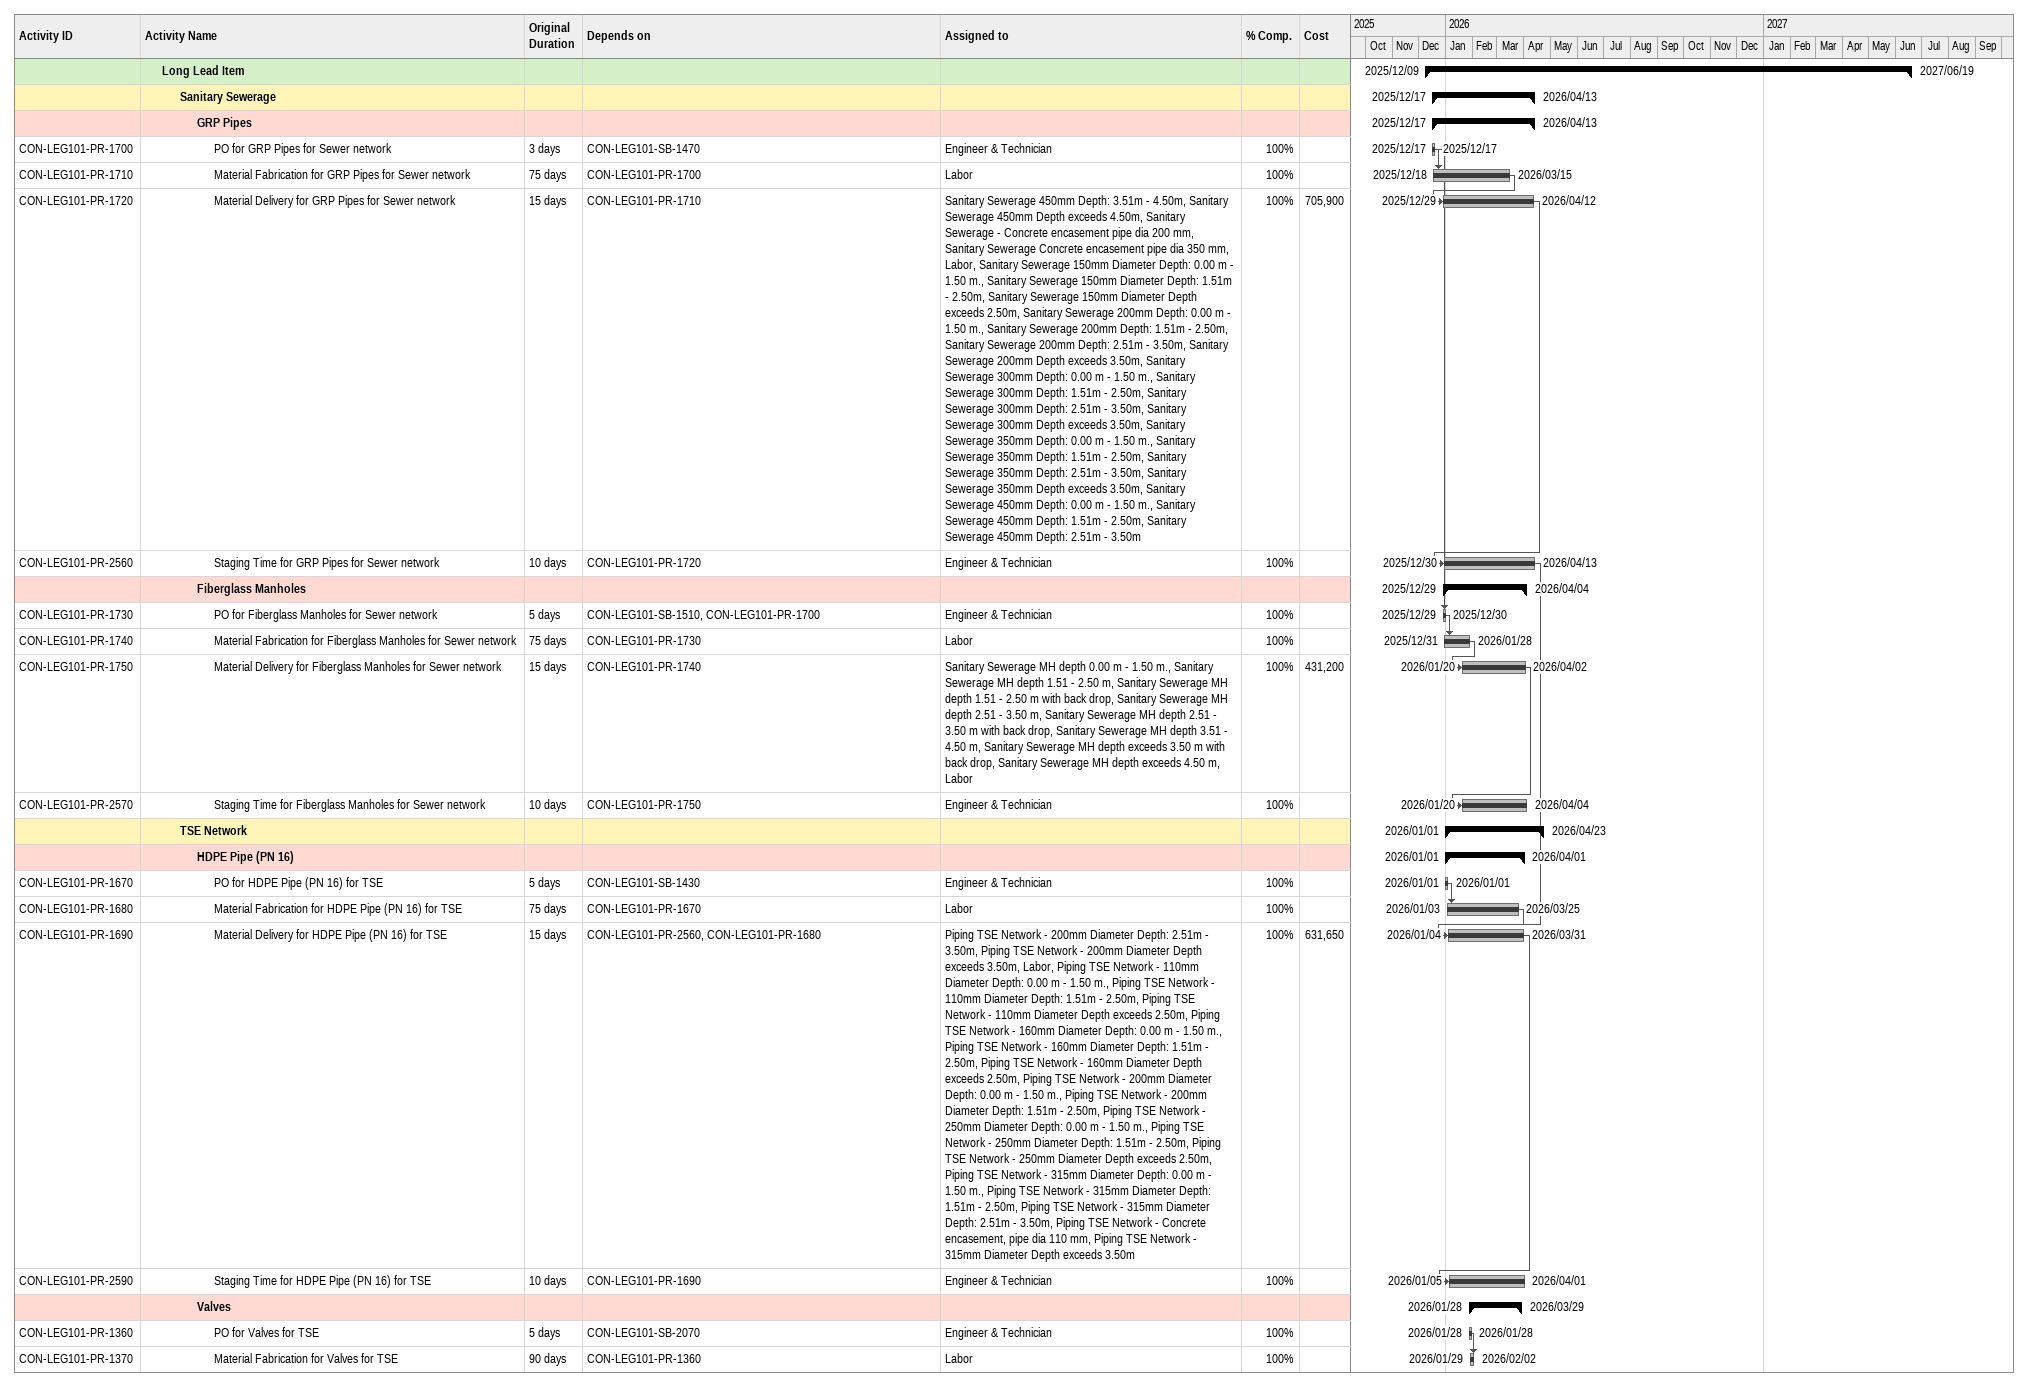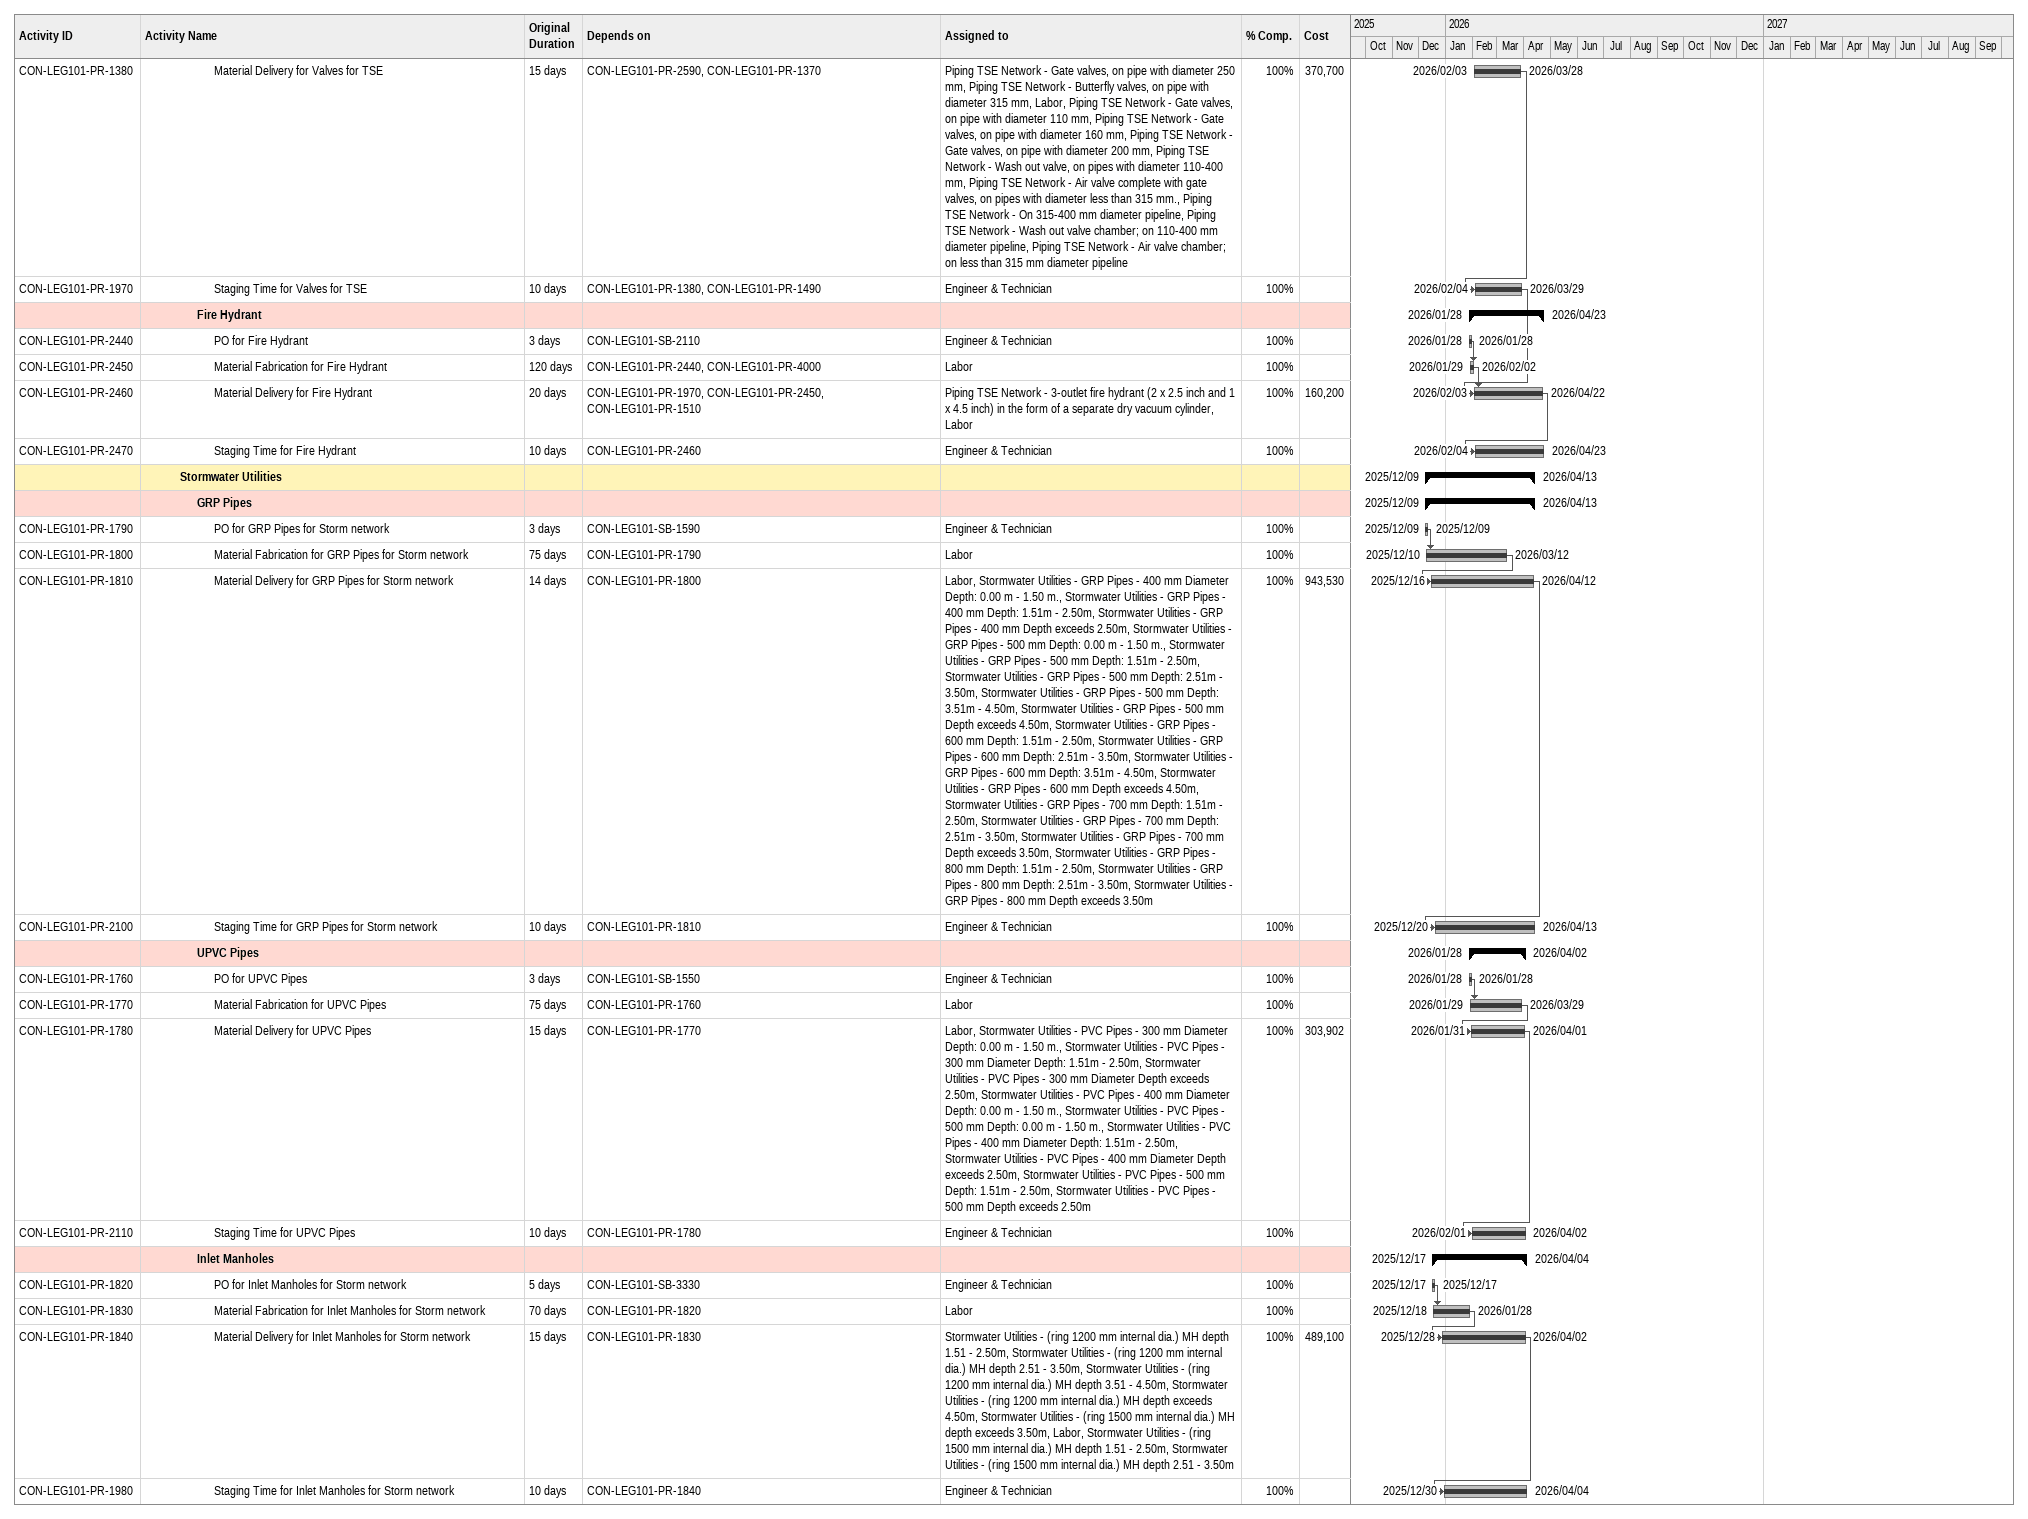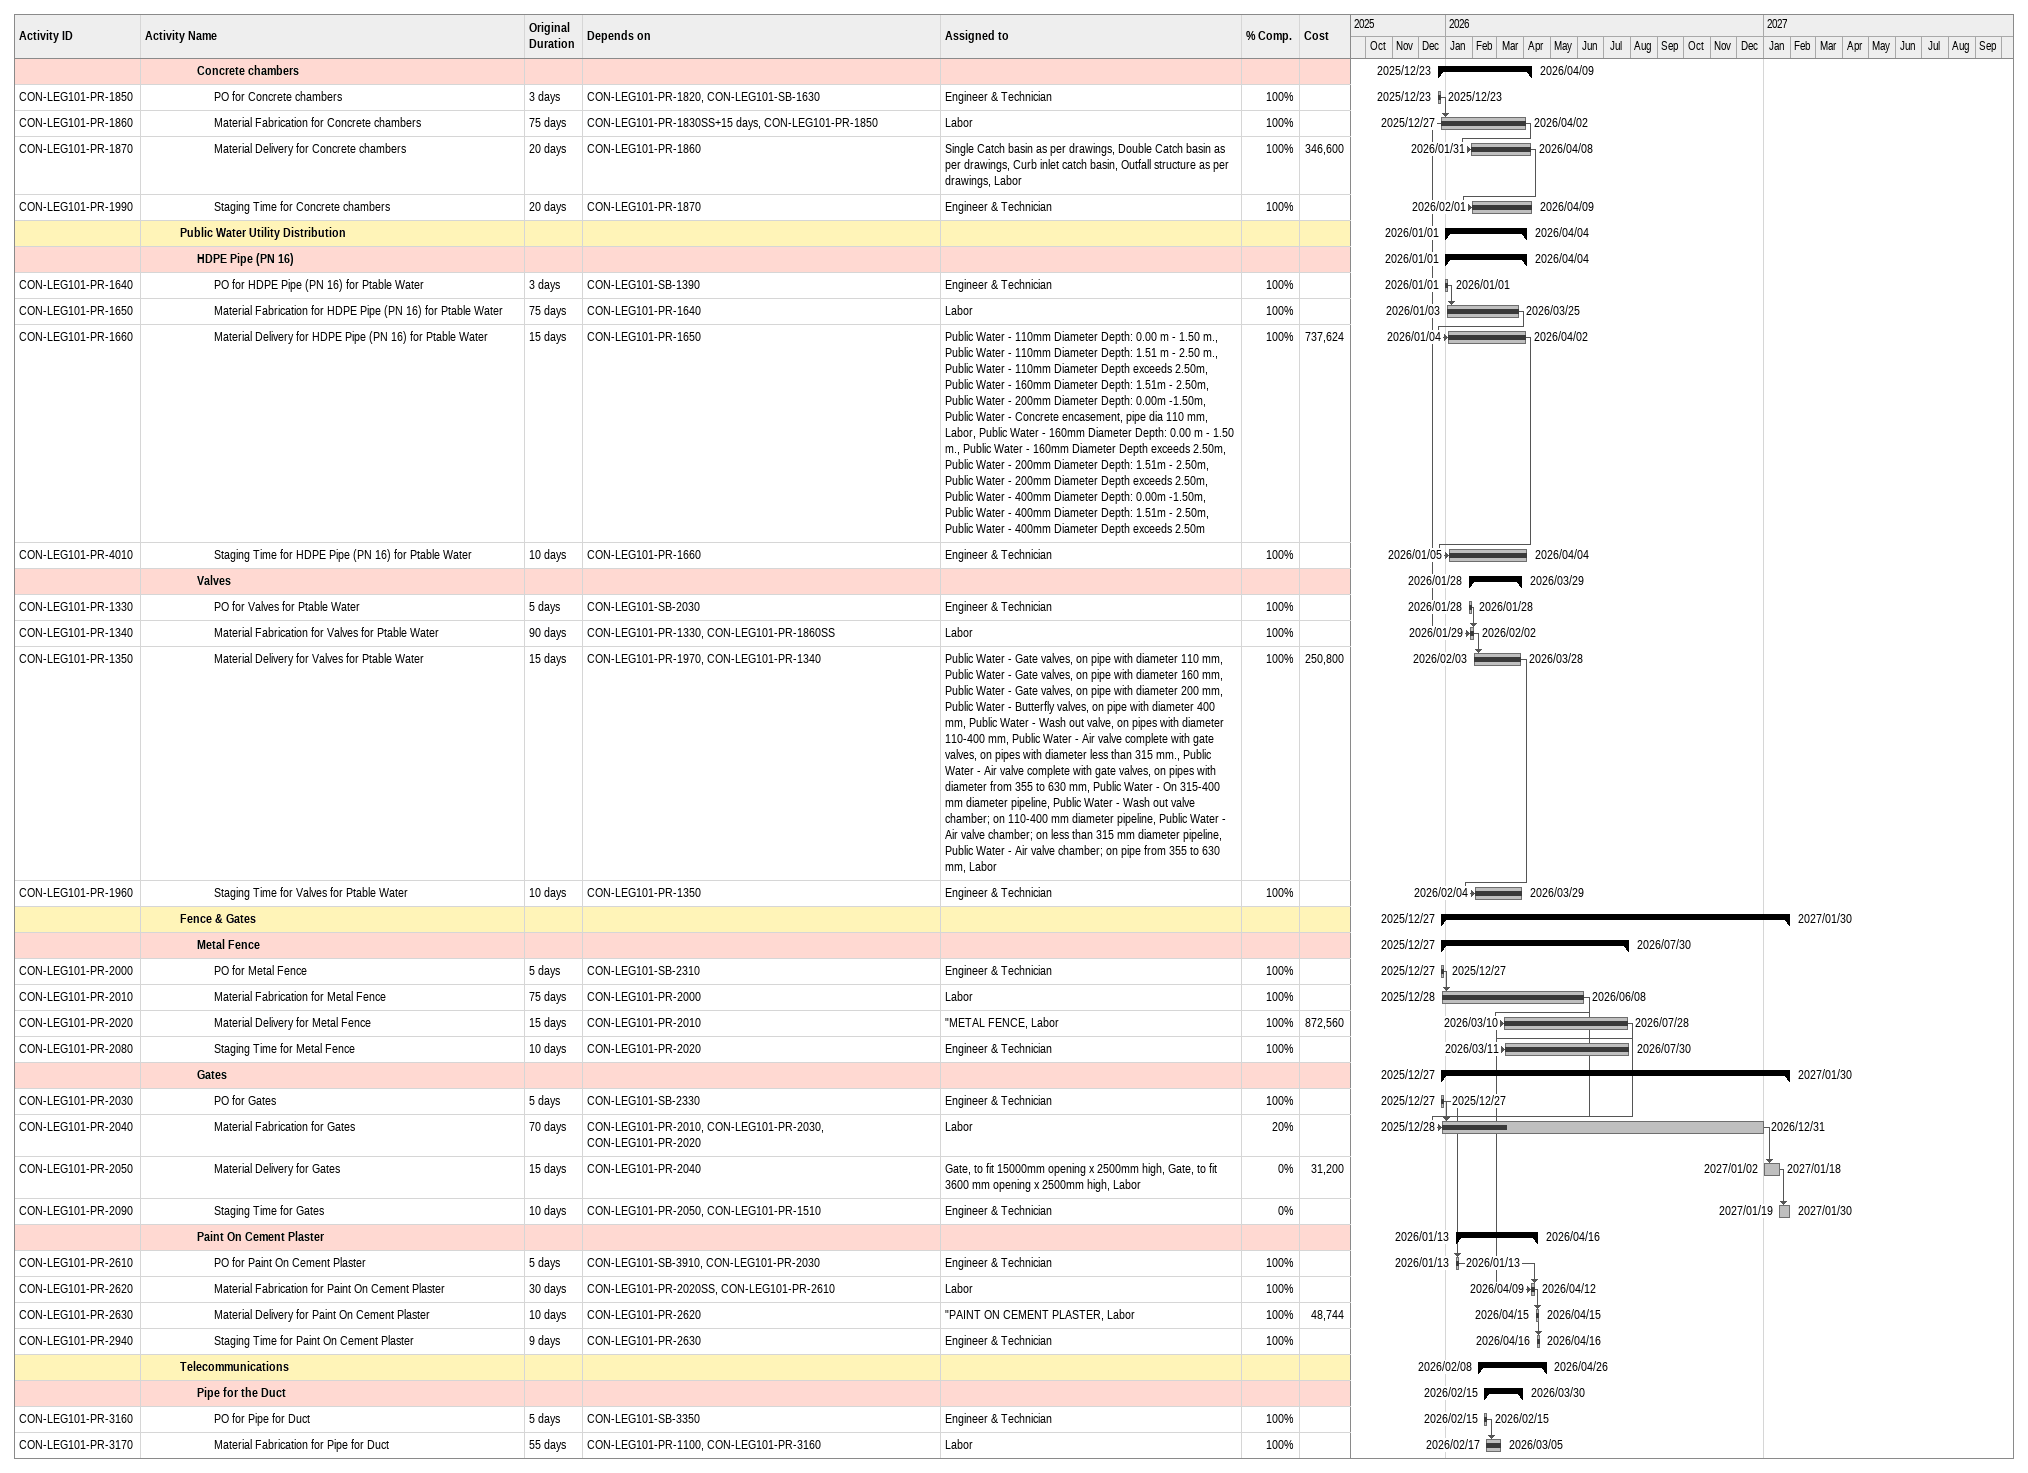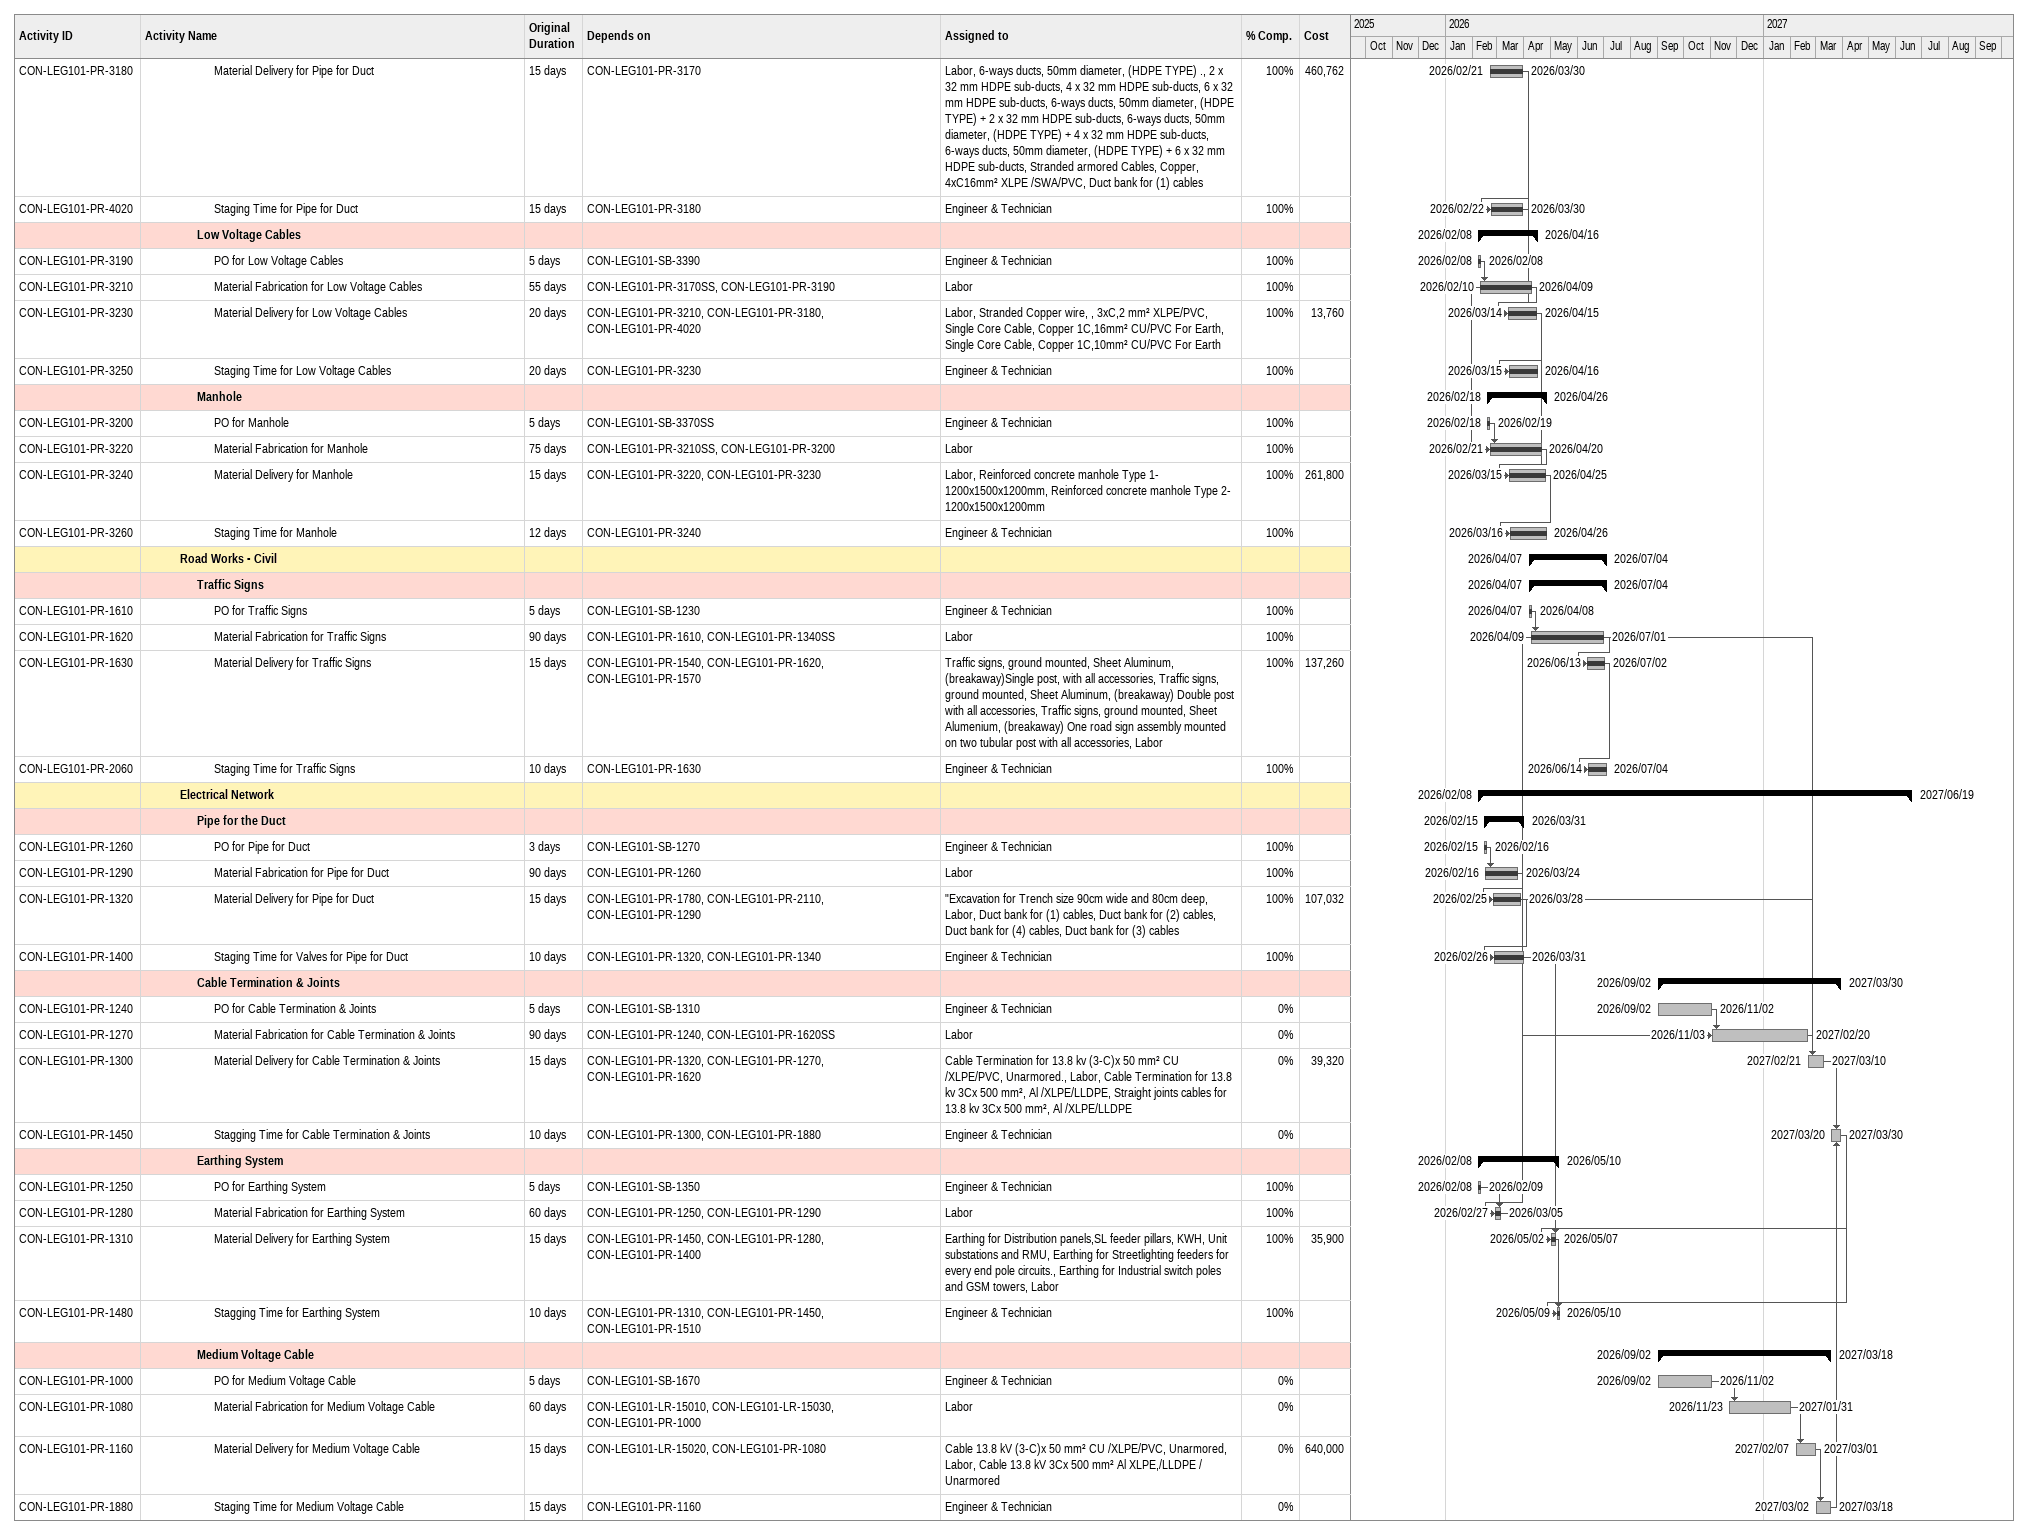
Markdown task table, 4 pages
| ID | Level | Task | Original duration | Start | Finish | Predecessors | Resources | % complete | Cost |
|---|---|---|---|---|---|---|---|---|---|
|  | 2 | **Long Lead Item** |  | 2025-12-09 | 2027-06-19 |  |  |  |  |
|  | 3 | **Sanitary Sewerage** |  | 2025-12-17 | 2026-04-13 |  |  |  |  |
|  | 4 | **GRP Pipes** |  | 2025-12-17 | 2026-04-13 |  |  |  |  |
| CON-LEG101-PR-1700 | 5 | PO for GRP Pipes for Sewer network | 3d | 2025-12-17 | 2025-12-17 | CON-LEG101-SB-1470 | Engineer & Technician | 100 |  |
| CON-LEG101-PR-1710 | 5 | Material Fabrication for GRP Pipes for Sewer network | 75d | 2025-12-18 | 2026-03-15 | CON-LEG101-PR-1700 | Labor | 100 |  |
| CON-LEG101-PR-1720 | 5 | Material Delivery for GRP Pipes for Sewer network | 15d | 2025-12-29 | 2026-04-12 | CON-LEG101-PR-1710 | Sanitary Sewerage 450mm Depth: 3.51m - 4.50m, Sanitary Sewerage 450mm Depth exceeds 4.50m, Sanitary Sewerage - Concrete encasement pipe dia 200 mm, Sanitary Sewerage Concrete encasement pipe dia 350 mm, Labor, Sanitary Sewerage 150mm Diameter Depth: 0.00 m - 1.50 m., Sanitary Sewerage 150mm Diameter Depth: 1.51m - 2.50m, Sanitary Sewerage 150mm Diameter Depth exceeds 2.50m, Sanitary Sewerage 200mm Depth: 0.00 m - 1.50 m., Sanitary Sewerage 200mm Depth: 1.51m - 2.50m, Sanitary Sewerage 200mm Depth: 2.51m - 3.50m, Sanitary Sewerage 200mm Depth exceeds 3.50m, Sanitary Sewerage 300mm Depth: 0.00 m - 1.50 m., Sanitary Sewerage 300mm Depth: 1.51m - 2.50m, Sanitary Sewerage 300mm Depth: 2.51m - 3.50m, Sanitary Sewerage 300mm Depth exceeds 3.50m, Sanitary Sewerage 350mm Depth: 0.00 m - 1.50 m., Sanitary Sewerage 350mm Depth: 1.51m - 2.50m, Sanitary Sewerage 350mm Depth: 2.51m - 3.50m, Sanitary Sewerage 350mm Depth exceeds 3.50m, Sanitary Sewerage 450mm Depth: 0.00 m - 1.50 m., Sanitary Sewerage 450mm Depth: 1.51m - 2.50m, Sanitary Sewerage 450mm Depth: 2.51m - 3.50m | 100 | 705900 |
| CON-LEG101-PR-2560 | 5 | Staging Time for GRP Pipes for Sewer network | 10d | 2025-12-30 | 2026-04-13 | CON-LEG101-PR-1720 | Engineer & Technician | 100 |  |
|  | 4 | **Fiberglass Manholes** |  | 2025-12-29 | 2026-04-04 |  |  |  |  |
| CON-LEG101-PR-1730 | 5 | PO for Fiberglass Manholes for Sewer network | 5d | 2025-12-29 | 2025-12-30 | CON-LEG101-SB-1510, CON-LEG101-PR-1700 | Engineer & Technician | 100 |  |
| CON-LEG101-PR-1740 | 5 | Material Fabrication for Fiberglass Manholes for Sewer network | 75d | 2025-12-31 | 2026-01-28 | CON-LEG101-PR-1730 | Labor | 100 |  |
| CON-LEG101-PR-1750 | 5 | Material Delivery for Fiberglass Manholes for Sewer network | 15d | 2026-01-20 | 2026-04-02 | CON-LEG101-PR-1740 | Sanitary Sewerage MH depth 0.00 m - 1.50 m., Sanitary Sewerage MH depth 1.51 - 2.50 m, Sanitary Sewerage MH depth 1.51 - 2.50 m with back drop, Sanitary Sewerage MH depth 2.51 - 3.50 m, Sanitary Sewerage MH depth 2.51 - 3.50 m with back drop, Sanitary Sewerage MH depth 3.51 - 4.50 m, Sanitary Sewerage MH depth exceeds 3.50 m with back drop, Sanitary Sewerage MH depth exceeds 4.50 m, Labor | 100 | 431200 |
| CON-LEG101-PR-2570 | 5 | Staging Time for Fiberglass Manholes for Sewer network | 10d | 2026-01-20 | 2026-04-04 | CON-LEG101-PR-1750 | Engineer & Technician | 100 |  |
|  | 3 | **TSE Network** |  | 2026-01-01 | 2026-04-23 |  |  |  |  |
|  | 4 | **HDPE Pipe (PN 16)** |  | 2026-01-01 | 2026-04-01 |  |  |  |  |
| CON-LEG101-PR-1670 | 5 | PO for HDPE Pipe (PN 16) for TSE | 5d | 2026-01-01 | 2026-01-01 | CON-LEG101-SB-1430 | Engineer & Technician | 100 |  |
| CON-LEG101-PR-1680 | 5 | Material Fabrication for HDPE Pipe (PN 16) for TSE | 75d | 2026-01-03 | 2026-03-25 | CON-LEG101-PR-1670 | Labor | 100 |  |
| CON-LEG101-PR-1690 | 5 | Material Delivery for HDPE Pipe (PN 16) for TSE | 15d | 2026-01-04 | 2026-03-31 | CON-LEG101-PR-2560, CON-LEG101-PR-1680 | Piping TSE Network - 200mm Diameter Depth: 2.51m - 3.50m, Piping TSE Network - 200mm Diameter Depth exceeds 3.50m, Labor, Piping TSE Network - 110mm Diameter Depth: 0.00 m - 1.50 m., Piping TSE Network - 110mm Diameter Depth: 1.51m - 2.50m, Piping TSE Network - 110mm Diameter Depth exceeds 2.50m, Piping TSE Network - 160mm Diameter Depth: 0.00 m - 1.50 m., Piping TSE Network - 160mm Diameter Depth: 1.51m - 2.50m, Piping TSE Network - 160mm Diameter Depth exceeds 2.50m, Piping TSE Network - 200mm Diameter Depth: 0.00 m - 1.50 m., Piping TSE Network - 200mm Diameter Depth: 1.51m - 2.50m, Piping TSE Network - 250mm Diameter Depth: 0.00 m - 1.50 m., Piping TSE Network - 250mm Diameter Depth: 1.51m - 2.50m, Piping TSE Network - 250mm Diameter Depth exceeds 2.50m, Piping TSE Network - 315mm Diameter Depth: 0.00 m - 1.50 m., Piping TSE Network - 315mm Diameter Depth: 1.51m - 2.50m, Piping TSE Network - 315mm Diameter Depth: 2.51m - 3.50m, Piping TSE Network - Concrete encasement, pipe dia 110 mm, Piping TSE Network - 315mm Diameter Depth exceeds 3.50m | 100 | 631650 |
| CON-LEG101-PR-2590 | 5 | Staging Time for HDPE Pipe (PN 16) for TSE | 10d | 2026-01-05 | 2026-04-01 | CON-LEG101-PR-1690 | Engineer & Technician | 100 |  |
|  | 4 | **Valves** |  | 2026-01-28 | 2026-03-29 |  |  |  |  |
| CON-LEG101-PR-1360 | 5 | PO for Valves for TSE | 5d | 2026-01-28 | 2026-01-28 | CON-LEG101-SB-2070 | Engineer & Technician | 100 |  |
| CON-LEG101-PR-1370 | 5 | Material Fabrication for Valves for TSE | 90d | 2026-01-29 | 2026-02-02 | CON-LEG101-PR-1360 | Labor | 100 |  |
| CON-LEG101-PR-1380 | 5 | Material Delivery for Valves for TSE | 15d | 2026-02-03 | 2026-03-28 | CON-LEG101-PR-2590, CON-LEG101-PR-1370 | Piping TSE Network - Gate valves, on pipe with diameter 250 mm, Piping TSE Network - Butterfly valves, on pipe with diameter 315 mm, Labor, Piping TSE Network - Gate valves, on pipe with diameter 110 mm, Piping TSE Network - Gate valves, on pipe with diameter 160 mm, Piping TSE Network - Gate valves, on pipe with diameter 200 mm, Piping TSE Network - Wash out valve, on pipes with diameter 110-400 mm, Piping TSE Network - Air valve complete with gate valves, on pipes with diameter less than 315 mm., Piping TSE Network - On 315-400 mm diameter pipeline, Piping TSE Network - Wash out valve chamber; on 110-400 mm diameter pipeline, Piping TSE Network - Air valve chamber; on less than 315 mm diameter pipeline | 100 | 370700 |
| CON-LEG101-PR-1970 | 5 | Staging Time for Valves for TSE | 10d | 2026-02-04 | 2026-03-29 | CON-LEG101-PR-1380, CON-LEG101-PR-1490 | Engineer & Technician | 100 |  |
|  | 4 | **Fire Hydrant** |  | 2026-01-28 | 2026-04-23 |  |  |  |  |
| CON-LEG101-PR-2440 | 5 | PO for Fire Hydrant | 3d | 2026-01-28 | 2026-01-28 | CON-LEG101-SB-2110 | Engineer & Technician | 100 |  |
| CON-LEG101-PR-2450 | 5 | Material Fabrication for Fire Hydrant | 120d | 2026-01-29 | 2026-02-02 | CON-LEG101-PR-2440, CON-LEG101-PR-4000 | Labor | 100 |  |
| CON-LEG101-PR-2460 | 5 | Material Delivery for Fire Hydrant | 20d | 2026-02-03 | 2026-04-22 | CON-LEG101-PR-1970, CON-LEG101-PR-2450, CON-LEG101-PR-1510 | Piping TSE Network - 3-outlet fire hydrant (2 x 2.5 inch and 1 x 4.5 inch) in the form of a separate dry vacuum cylinder, Labor | 100 | 160200 |
| CON-LEG101-PR-2470 | 5 | Staging Time for Fire Hydrant | 10d | 2026-02-04 | 2026-04-23 | CON-LEG101-PR-2460 | Engineer & Technician | 100 |  |
|  | 3 | **Stormwater Utilities** |  | 2025-12-09 | 2026-04-13 |  |  |  |  |
|  | 4 | **GRP Pipes** |  | 2025-12-09 | 2026-04-13 |  |  |  |  |
| CON-LEG101-PR-1790 | 5 | PO for GRP Pipes for Storm network | 3d | 2025-12-09 | 2025-12-09 | CON-LEG101-SB-1590 | Engineer & Technician | 100 |  |
| CON-LEG101-PR-1800 | 5 | Material Fabrication for GRP Pipes for Storm network | 75d | 2025-12-10 | 2026-03-12 | CON-LEG101-PR-1790 | Labor | 100 |  |
| CON-LEG101-PR-1810 | 5 | Material Delivery for GRP Pipes for Storm network | 14d | 2025-12-16 | 2026-04-12 | CON-LEG101-PR-1800 | Labor, Stormwater Utilities - GRP Pipes - 400 mm Diameter Depth: 0.00 m - 1.50 m., Stormwater Utilities - GRP Pipes - 400 mm Depth: 1.51m - 2.50m, Stormwater Utilities - GRP Pipes - 400 mm Depth exceeds 2.50m, Stormwater Utilities - GRP Pipes - 500 mm Depth: 0.00 m - 1.50 m., Stormwater Utilities - GRP Pipes - 500 mm Depth: 1.51m - 2.50m, Stormwater Utilities - GRP Pipes - 500 mm Depth: 2.51m - 3.50m, Stormwater Utilities - GRP Pipes - 500 mm Depth: 3.51m - 4.50m, Stormwater Utilities - GRP Pipes - 500 mm Depth exceeds 4.50m, Stormwater Utilities - GRP Pipes - 600 mm Depth: 1.51m - 2.50m, Stormwater Utilities - GRP Pipes - 600 mm Depth: 2.51m - 3.50m, Stormwater Utilities - GRP Pipes - 600 mm Depth: 3.51m - 4.50m, Stormwater Utilities - GRP Pipes - 600 mm Depth exceeds 4.50m, Stormwater Utilities - GRP Pipes - 700 mm Depth: 1.51m - 2.50m, Stormwater Utilities - GRP Pipes - 700 mm Depth: 2.51m - 3.50m, Stormwater Utilities - GRP Pipes - 700 mm Depth exceeds 3.50m, Stormwater Utilities - GRP Pipes - 800 mm Depth: 1.51m - 2.50m, Stormwater Utilities - GRP Pipes - 800 mm Depth: 2.51m - 3.50m, Stormwater Utilities - GRP Pipes - 800 mm Depth exceeds 3.50m | 100 | 943530 |
| CON-LEG101-PR-2100 | 5 | Staging Time for GRP Pipes for Storm network | 10d | 2025-12-20 | 2026-04-13 | CON-LEG101-PR-1810 | Engineer & Technician | 100 |  |
|  | 4 | **UPVC Pipes** |  | 2026-01-28 | 2026-04-02 |  |  |  |  |
| CON-LEG101-PR-1760 | 5 | PO for UPVC Pipes | 3d | 2026-01-28 | 2026-01-28 | CON-LEG101-SB-1550 | Engineer & Technician | 100 |  |
| CON-LEG101-PR-1770 | 5 | Material Fabrication for UPVC Pipes | 75d | 2026-01-29 | 2026-03-29 | CON-LEG101-PR-1760 | Labor | 100 |  |
| CON-LEG101-PR-1780 | 5 | Material Delivery for UPVC Pipes | 15d | 2026-01-31 | 2026-04-01 | CON-LEG101-PR-1770 | Labor, Stormwater Utilities - PVC Pipes - 300 mm Diameter Depth: 0.00 m - 1.50 m., Stormwater Utilities - PVC Pipes - 300 mm Diameter Depth: 1.51m - 2.50m, Stormwater Utilities - PVC Pipes - 300 mm Diameter Depth exceeds 2.50m, Stormwater Utilities - PVC Pipes - 400 mm Diameter Depth: 0.00 m - 1.50 m., Stormwater Utilities - PVC Pipes - 500 mm Depth: 0.00 m - 1.50 m., Stormwater Utilities - PVC Pipes - 400 mm Diameter Depth: 1.51m - 2.50m, Stormwater Utilities - PVC Pipes - 400 mm Diameter Depth exceeds 2.50m, Stormwater Utilities - PVC Pipes - 500 mm Depth: 1.51m - 2.50m, Stormwater Utilities - PVC Pipes - 500 mm Depth exceeds 2.50m | 100 | 303902 |
| CON-LEG101-PR-2110 | 5 | Staging Time for UPVC Pipes | 10d | 2026-02-01 | 2026-04-02 | CON-LEG101-PR-1780 | Engineer & Technician | 100 |  |
|  | 4 | **Inlet Manholes** |  | 2025-12-17 | 2026-04-04 |  |  |  |  |
| CON-LEG101-PR-1820 | 5 | PO for Inlet Manholes for Storm network | 5d | 2025-12-17 | 2025-12-17 | CON-LEG101-SB-3330 | Engineer & Technician | 100 |  |
| CON-LEG101-PR-1830 | 5 | Material Fabrication for Inlet Manholes for Storm network | 70d | 2025-12-18 | 2026-01-28 | CON-LEG101-PR-1820 | Labor | 100 |  |
| CON-LEG101-PR-1840 | 5 | Material Delivery for Inlet Manholes for Storm network | 15d | 2025-12-28 | 2026-04-02 | CON-LEG101-PR-1830 | Stormwater Utilities - (ring 1200 mm internal dia.) MH depth 1.51 - 2.50m, Stormwater Utilities - (ring 1200 mm internal dia.) MH depth 2.51 - 3.50m, Stormwater Utilities - (ring 1200 mm internal dia.) MH depth 3.51 - 4.50m, Stormwater Utilities - (ring 1200 mm internal dia.) MH depth exceeds 4.50m, Stormwater Utilities - (ring 1500 mm internal dia.) MH depth exceeds 3.50m, Labor, Stormwater Utilities - (ring 1500 mm internal dia.) MH depth 1.51 - 2.50m, Stormwater Utilities - (ring 1500 mm internal dia.) MH depth 2.51 - 3.50m | 100 | 489100 |
| CON-LEG101-PR-1980 | 5 | Staging Time for Inlet Manholes for Storm network | 10d | 2025-12-30 | 2026-04-04 | CON-LEG101-PR-1840 | Engineer & Technician | 100 |  |
|  | 4 | **Concrete chambers** |  | 2025-12-23 | 2026-04-09 |  |  |  |  |
| CON-LEG101-PR-1850 | 5 | PO for Concrete chambers | 3d | 2025-12-23 | 2025-12-23 | CON-LEG101-PR-1820, CON-LEG101-SB-1630 | Engineer & Technician | 100 |  |
| CON-LEG101-PR-1860 | 5 | Material Fabrication for Concrete chambers | 75d | 2025-12-27 | 2026-04-02 | CON-LEG101-PR-1830SS+15d, CON-LEG101-PR-1850 | Labor | 100 |  |
| CON-LEG101-PR-1870 | 5 | Material Delivery for Concrete chambers | 20d | 2026-01-31 | 2026-04-08 | CON-LEG101-PR-1860 | Single Catch basin as per drawings, Double Catch basin as per drawings, Curb inlet catch basin, Outfall structure as per drawings, Labor | 100 | 346600 |
| CON-LEG101-PR-1990 | 5 | Staging Time for Concrete chambers | 20d | 2026-02-01 | 2026-04-09 | CON-LEG101-PR-1870 | Engineer & Technician | 100 |  |
|  | 3 | **Public Water Utility Distribution** |  | 2026-01-01 | 2026-04-04 |  |  |  |  |
|  | 4 | **HDPE Pipe (PN 16)** |  | 2026-01-01 | 2026-04-04 |  |  |  |  |
| CON-LEG101-PR-1640 | 5 | PO for HDPE Pipe (PN 16) for Ptable Water | 3d | 2026-01-01 | 2026-01-01 | CON-LEG101-SB-1390 | Engineer & Technician | 100 |  |
| CON-LEG101-PR-1650 | 5 | Material Fabrication for HDPE Pipe (PN 16) for Ptable Water | 75d | 2026-01-03 | 2026-03-25 | CON-LEG101-PR-1640 | Labor | 100 |  |
| CON-LEG101-PR-1660 | 5 | Material Delivery for HDPE Pipe (PN 16) for Ptable Water | 15d | 2026-01-04 | 2026-04-02 | CON-LEG101-PR-1650 | Public Water - 110mm Diameter Depth: 0.00 m - 1.50 m., Public Water - 110mm Diameter Depth: 1.51 m - 2.50 m., Public Water - 110mm Diameter Depth exceeds 2.50m, Public Water - 160mm Diameter Depth: 1.51m - 2.50m, Public Water - 200mm Diameter Depth: 0.00m -1.50m, Public Water - Concrete encasement, pipe dia 110 mm, Labor, Public Water - 160mm Diameter Depth: 0.00 m - 1.50 m., Public Water - 160mm Diameter Depth exceeds 2.50m, Public Water - 200mm Diameter Depth: 1.51m - 2.50m, Public Water - 200mm Diameter Depth exceeds 2.50m, Public Water - 400mm Diameter Depth: 0.00m -1.50m, Public Water - 400mm Diameter Depth: 1.51m - 2.50m, Public Water - 400mm Diameter Depth exceeds 2.50m | 100 | 737624 |
| CON-LEG101-PR-4010 | 5 | Staging Time for HDPE Pipe (PN 16) for Ptable Water | 10d | 2026-01-05 | 2026-04-04 | CON-LEG101-PR-1660 | Engineer & Technician | 100 |  |
|  | 4 | **Valves** |  | 2026-01-28 | 2026-03-29 |  |  |  |  |
| CON-LEG101-PR-1330 | 5 | PO for Valves for Ptable Water | 5d | 2026-01-28 | 2026-01-28 | CON-LEG101-SB-2030 | Engineer & Technician | 100 |  |
| CON-LEG101-PR-1340 | 5 | Material Fabrication for Valves for Ptable Water | 90d | 2026-01-29 | 2026-02-02 | CON-LEG101-PR-1330, CON-LEG101-PR-1860SS | Labor | 100 |  |
| CON-LEG101-PR-1350 | 5 | Material Delivery for Valves for Ptable Water | 15d | 2026-02-03 | 2026-03-28 | CON-LEG101-PR-1970, CON-LEG101-PR-1340 | Public Water - Gate valves, on pipe with diameter 110 mm, Public Water - Gate valves, on pipe with diameter 160 mm, Public Water - Gate valves, on pipe with diameter 200 mm, Public Water - Butterfly valves, on pipe with diameter 400 mm, Public Water - Wash out valve, on pipes with diameter 110-400 mm, Public Water - Air valve complete with gate valves, on pipes with diameter less than 315 mm., Public Water - Air valve complete with gate valves, on pipes with diameter from 355 to 630 mm, Public Water - On 315-400 mm diameter pipeline, Public Water - Wash out valve chamber; on 110-400 mm diameter pipeline, Public Water - Air valve chamber; on less than 315 mm diameter pipeline, Public Water - Air valve chamber; on pipe from 355 to 630 mm, Labor | 100 | 250800 |
| CON-LEG101-PR-1960 | 5 | Staging Time for Valves for Ptable Water | 10d | 2026-02-04 | 2026-03-29 | CON-LEG101-PR-1350 | Engineer & Technician | 100 |  |
|  | 3 | **Fence & Gates** |  | 2025-12-27 | 2027-01-30 |  |  |  |  |
|  | 4 | **Metal Fence** |  | 2025-12-27 | 2026-07-30 |  |  |  |  |
| CON-LEG101-PR-2000 | 5 | PO for Metal Fence | 5d | 2025-12-27 | 2025-12-27 | CON-LEG101-SB-2310 | Engineer & Technician | 100 |  |
| CON-LEG101-PR-2010 | 5 | Material Fabrication for Metal Fence | 75d | 2025-12-28 | 2026-06-08 | CON-LEG101-PR-2000 | Labor | 100 |  |
| CON-LEG101-PR-2020 | 5 | Material Delivery for Metal Fence | 15d | 2026-03-10 | 2026-07-28 | CON-LEG101-PR-2010 | "METAL FENCE, Labor | 100 | 872560 |
| CON-LEG101-PR-2080 | 5 | Staging Time for Metal Fence | 10d | 2026-03-11 | 2026-07-30 | CON-LEG101-PR-2020 | Engineer & Technician | 100 |  |
|  | 4 | **Gates** |  | 2025-12-27 | 2027-01-30 |  |  |  |  |
| CON-LEG101-PR-2030 | 5 | PO for Gates | 5d | 2025-12-27 | 2025-12-27 | CON-LEG101-SB-2330 | Engineer & Technician | 100 |  |
| CON-LEG101-PR-2040 | 5 | Material Fabrication for Gates | 70d | 2025-12-28 | 2026-12-31 | CON-LEG101-PR-2010, CON-LEG101-PR-2030, CON-LEG101-PR-2020 | Labor | 20 |  |
| CON-LEG101-PR-2050 | 5 | Material Delivery for Gates | 15d | 2027-01-02 | 2027-01-18 | CON-LEG101-PR-2040 | Gate, to fit 15000mm opening x 2500mm high, Gate, to fit 3600 mm opening x 2500mm high, Labor | 0 | 31200 |
| CON-LEG101-PR-2090 | 5 | Staging Time for Gates | 10d | 2027-01-19 | 2027-01-30 | CON-LEG101-PR-2050, CON-LEG101-PR-1510 | Engineer & Technician | 0 |  |
|  | 4 | **Paint On Cement Plaster** |  | 2026-01-13 | 2026-04-16 |  |  |  |  |
| CON-LEG101-PR-2610 | 5 | PO for Paint On Cement Plaster | 5d | 2026-01-13 | 2026-01-13 | CON-LEG101-SB-3910, CON-LEG101-PR-2030 | Engineer & Technician | 100 |  |
| CON-LEG101-PR-2620 | 5 | Material Fabrication for Paint On Cement Plaster | 30d | 2026-04-09 | 2026-04-12 | CON-LEG101-PR-2020SS, CON-LEG101-PR-2610 | Labor | 100 |  |
| CON-LEG101-PR-2630 | 5 | Material Delivery for Paint On Cement Plaster | 10d | 2026-04-15 | 2026-04-15 | CON-LEG101-PR-2620 | "PAINT ON CEMENT PLASTER, Labor | 100 | 48744 |
| CON-LEG101-PR-2940 | 5 | Staging Time for Paint On Cement Plaster | 9d | 2026-04-16 | 2026-04-16 | CON-LEG101-PR-2630 | Engineer & Technician | 100 |  |
|  | 3 | **Telecommunications** |  | 2026-02-08 | 2026-04-26 |  |  |  |  |
|  | 4 | **Pipe for the Duct** |  | 2026-02-15 | 2026-03-30 |  |  |  |  |
| CON-LEG101-PR-3160 | 5 | PO for Pipe for Duct | 5d | 2026-02-15 | 2026-02-15 | CON-LEG101-SB-3350 | Engineer & Technician | 100 |  |
| CON-LEG101-PR-3170 | 5 | Material Fabrication for Pipe for Duct | 55d | 2026-02-17 | 2026-03-05 | CON-LEG101-PR-1100, CON-LEG101-PR-3160 | Labor | 100 |  |
| CON-LEG101-PR-3180 | 5 | Material Delivery for Pipe for Duct | 15d | 2026-02-21 | 2026-03-30 | CON-LEG101-PR-3170 | Labor, 6-ways ducts, 50mm diameter, (HDPE TYPE) ., 2 x 32 mm HDPE sub-ducts, 4 x 32 mm HDPE sub-ducts, 6 x 32 mm HDPE sub-ducts, 6-ways ducts, 50mm diameter, (HDPE TYPE) + 2 x 32 mm HDPE sub-ducts, 6-ways ducts, 50mm diameter, (HDPE TYPE) + 4 x 32 mm HDPE sub-ducts, 6-ways ducts, 50mm diameter, (HDPE TYPE) + 6 x 32 mm HDPE sub-ducts, Stranded armored Cables, Copper, 4xC16mm² XLPE /SWA/PVC, Duct bank for (1) cables | 100 | 460762 |
| CON-LEG101-PR-4020 | 5 | Staging Time for Pipe for Duct | 15d | 2026-02-22 | 2026-03-30 | CON-LEG101-PR-3180 | Engineer & Technician | 100 |  |
|  | 4 | **Low Voltage Cables** |  | 2026-02-08 | 2026-04-16 |  |  |  |  |
| CON-LEG101-PR-3190 | 5 | PO for Low Voltage Cables | 5d | 2026-02-08 | 2026-02-08 | CON-LEG101-SB-3390 | Engineer & Technician | 100 |  |
| CON-LEG101-PR-3210 | 5 | Material Fabrication for Low Voltage Cables | 55d | 2026-02-10 | 2026-04-09 | CON-LEG101-PR-3170SS, CON-LEG101-PR-3190 | Labor | 100 |  |
| CON-LEG101-PR-3230 | 5 | Material Delivery for Low Voltage Cables | 20d | 2026-03-14 | 2026-04-15 | CON-LEG101-PR-3210, CON-LEG101-PR-3180, CON-LEG101-PR-4020 | Labor, Stranded Copper wire, , 3xC,2 mm² XLPE/PVC, Single Core Cable, Copper 1C,16mm² CU/PVC For Earth, Single Core Cable, Copper 1C,10mm² CU/PVC For Earth | 100 | 13760 |
| CON-LEG101-PR-3250 | 5 | Staging Time for Low Voltage Cables | 20d | 2026-03-15 | 2026-04-16 | CON-LEG101-PR-3230 | Engineer & Technician | 100 |  |
|  | 4 | **Manhole** |  | 2026-02-18 | 2026-04-26 |  |  |  |  |
| CON-LEG101-PR-3200 | 5 | PO for Manhole | 5d | 2026-02-18 | 2026-02-19 | CON-LEG101-SB-3370SS | Engineer & Technician | 100 |  |
| CON-LEG101-PR-3220 | 5 | Material Fabrication for Manhole | 75d | 2026-02-21 | 2026-04-20 | CON-LEG101-PR-3210SS, CON-LEG101-PR-3200 | Labor | 100 |  |
| CON-LEG101-PR-3240 | 5 | Material Delivery for Manhole | 15d | 2026-03-15 | 2026-04-25 | CON-LEG101-PR-3220, CON-LEG101-PR-3230 | Labor, Reinforced concrete manhole Type 1- 1200x1500x1200mm, Reinforced concrete manhole Type 2- 1200x1500x1200mm | 100 | 261800 |
| CON-LEG101-PR-3260 | 5 | Staging Time for Manhole | 12d | 2026-03-16 | 2026-04-26 | CON-LEG101-PR-3240 | Engineer & Technician | 100 |  |
|  | 3 | **Road Works - Civil** |  | 2026-04-07 | 2026-07-04 |  |  |  |  |
|  | 4 | **Traffic Signs** |  | 2026-04-07 | 2026-07-04 |  |  |  |  |
| CON-LEG101-PR-1610 | 5 | PO for Traffic Signs | 5d | 2026-04-07 | 2026-04-08 | CON-LEG101-SB-1230 | Engineer & Technician | 100 |  |
| CON-LEG101-PR-1620 | 5 | Material Fabrication for Traffic Signs | 90d | 2026-04-09 | 2026-07-01 | CON-LEG101-PR-1610, CON-LEG101-PR-1340SS | Labor | 100 |  |
| CON-LEG101-PR-1630 | 5 | Material Delivery for Traffic Signs | 15d | 2026-06-13 | 2026-07-02 | CON-LEG101-PR-1540, CON-LEG101-PR-1620, CON-LEG101-PR-1570 | Traffic signs, ground mounted, Sheet Aluminum, (breakaway)Single post, with all accessories, Traffic signs, ground mounted, Sheet Aluminum, (breakaway) Double post with all accessories, Traffic signs, ground mounted, Sheet Alumenium, (breakaway) One road sign assembly mounted on two tubular post with all accessories, Labor | 100 | 137260 |
| CON-LEG101-PR-2060 | 5 | Staging Time for Traffic Signs | 10d | 2026-06-14 | 2026-07-04 | CON-LEG101-PR-1630 | Engineer & Technician | 100 |  |
|  | 3 | **Electrical Network** |  | 2026-02-08 | 2027-06-19 |  |  |  |  |
|  | 4 | **Pipe for the Duct** |  | 2026-02-15 | 2026-03-31 |  |  |  |  |
| CON-LEG101-PR-1260 | 5 | PO for Pipe for Duct | 3d | 2026-02-15 | 2026-02-16 | CON-LEG101-SB-1270 | Engineer & Technician | 100 |  |
| CON-LEG101-PR-1290 | 5 | Material Fabrication for Pipe for Duct | 90d | 2026-02-16 | 2026-03-24 | CON-LEG101-PR-1260 | Labor | 100 |  |
| CON-LEG101-PR-1320 | 5 | Material Delivery for Pipe for Duct | 15d | 2026-02-25 | 2026-03-28 | CON-LEG101-PR-1780, CON-LEG101-PR-2110, CON-LEG101-PR-1290 | "Excavation for Trench size 90cm wide and 80cm deep, Labor, Duct bank for (1) cables, Duct bank for (2) cables, Duct bank for (4) cables, Duct bank for (3) cables | 100 | 107032 |
| CON-LEG101-PR-1400 | 5 | Staging Time for Valves for Pipe for Duct | 10d | 2026-02-26 | 2026-03-31 | CON-LEG101-PR-1320, CON-LEG101-PR-1340 | Engineer & Technician | 100 |  |
|  | 4 | **Cable Termination & Joints** |  | 2026-09-02 | 2027-03-30 |  |  |  |  |
| CON-LEG101-PR-1240 | 5 | PO for Cable Termination & Joints | 5d | 2026-09-02 | 2026-11-02 | CON-LEG101-SB-1310 | Engineer & Technician | 0 |  |
| CON-LEG101-PR-1270 | 5 | Material Fabrication for Cable Termination & Joints | 90d | 2026-11-03 | 2027-02-20 | CON-LEG101-PR-1240, CON-LEG101-PR-1620SS | Labor | 0 |  |
| CON-LEG101-PR-1300 | 5 | Material Delivery for Cable Termination & Joints | 15d | 2027-02-21 | 2027-03-10 | CON-LEG101-PR-1320, CON-LEG101-PR-1270, CON-LEG101-PR-1620 | Cable Termination for 13.8 kv (3-C)x 50 mm² CU /XLPE/PVC, Unarmored., Labor, Cable Termination for 13.8 kv 3Cx 500 mm², Al /XLPE/LLDPE, Straight joints cables for 13.8 kv 3Cx 500 mm², Al /XLPE/LLDPE | 0 | 39320 |
| CON-LEG101-PR-1450 | 5 | Stagging Time for Cable Termination & Joints | 10d | 2027-03-20 | 2027-03-30 | CON-LEG101-PR-1300, CON-LEG101-PR-1880 | Engineer & Technician | 0 |  |
|  | 4 | **Earthing System** |  | 2026-02-08 | 2026-05-10 |  |  |  |  |
| CON-LEG101-PR-1250 | 5 | PO for Earthing System | 5d | 2026-02-08 | 2026-02-09 | CON-LEG101-SB-1350 | Engineer & Technician | 100 |  |
| CON-LEG101-PR-1280 | 5 | Material Fabrication for Earthing System | 60d | 2026-02-27 | 2026-03-05 | CON-LEG101-PR-1250, CON-LEG101-PR-1290 | Labor | 100 |  |
| CON-LEG101-PR-1310 | 5 | Material Delivery for Earthing System | 15d | 2026-05-02 | 2026-05-07 | CON-LEG101-PR-1450, CON-LEG101-PR-1280, CON-LEG101-PR-1400 | Earthing for Distribution panels,SL feeder pillars, KWH, Unit substations and RMU, Earthing for Streetlighting feeders for every end pole circuits., Earthing for Industrial switch poles and GSM towers, Labor | 100 | 35900 |
| CON-LEG101-PR-1480 | 5 | Stagging Time for Earthing System | 10d | 2026-05-09 | 2026-05-10 | CON-LEG101-PR-1310, CON-LEG101-PR-1450, CON-LEG101-PR-1510 | Engineer & Technician | 100 |  |
|  | 4 | **Medium Voltage Cable** |  | 2026-09-02 | 2027-03-18 |  |  |  |  |
| CON-LEG101-PR-1000 | 5 | PO for Medium Voltage Cable | 5d | 2026-09-02 | 2026-11-02 | CON-LEG101-SB-1670 | Engineer & Technician | 0 |  |
| CON-LEG101-PR-1080 | 5 | Material Fabrication for Medium Voltage Cable | 60d | 2026-11-23 | 2027-01-31 | CON-LEG101-LR-15010, CON-LEG101-LR-15030, CON-LEG101-PR-1000 | Labor | 0 |  |
| CON-LEG101-PR-1160 | 5 | Material Delivery for Medium Voltage Cable | 15d | 2027-02-07 | 2027-03-01 | CON-LEG101-LR-15020, CON-LEG101-PR-1080 | Cable 13.8 kV (3-C)x 50 mm² CU /XLPE/PVC, Unarmored, Labor, Cable 13.8 kV 3Cx 500 mm² Al XLPE,/LLDPE / Unarmored | 0 | 640000 |
| CON-LEG101-PR-1880 | 5 | Staging Time for Medium Voltage Cable | 15d | 2027-03-02 | 2027-03-18 | CON-LEG101-PR-1160 | Engineer & Technician | 0 |  |
